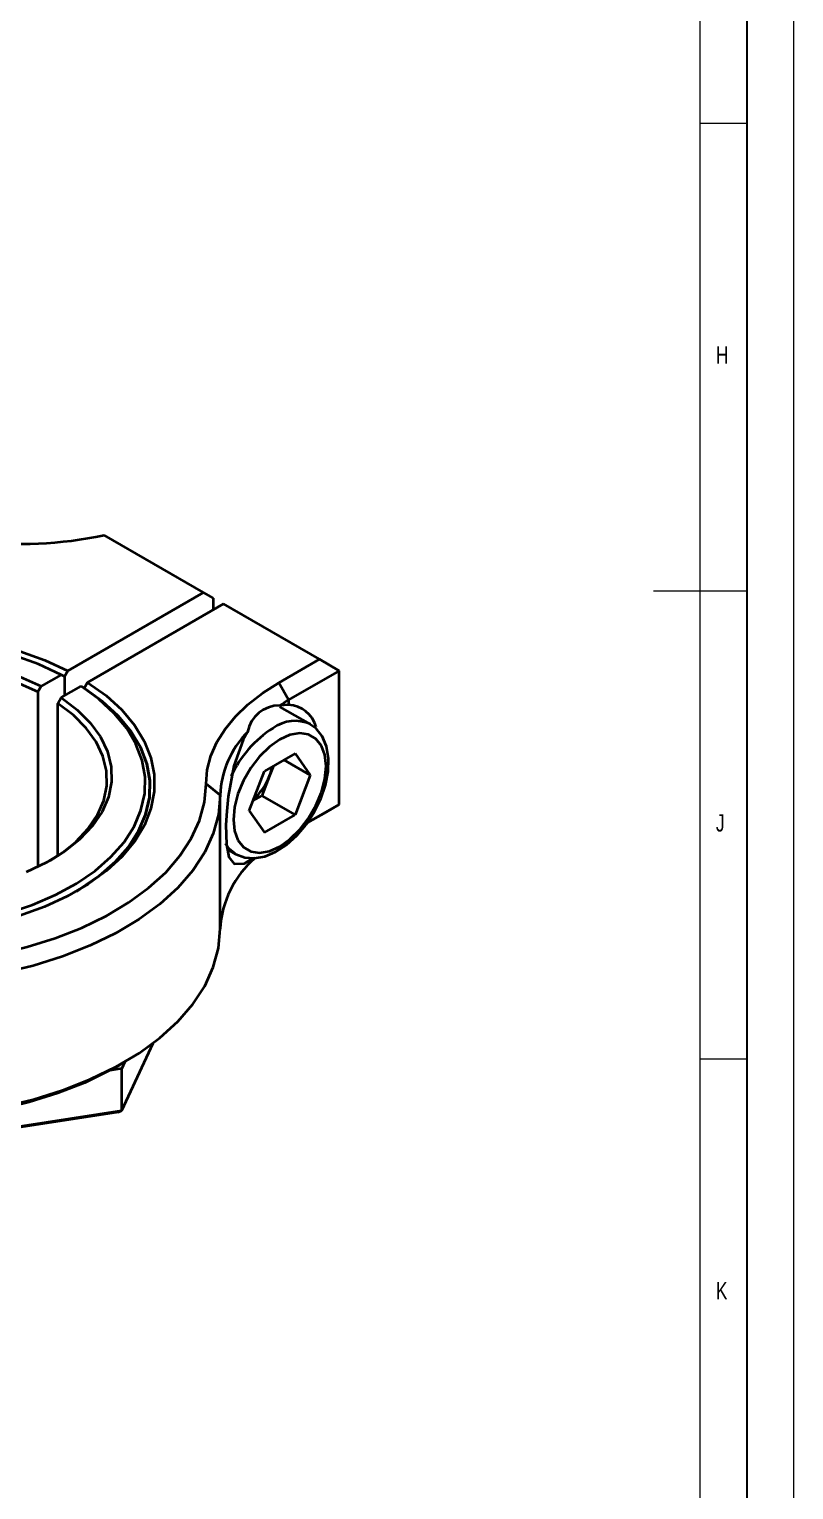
# Model space of a CAD drawing. Header units: millimetres. Extents: x 0 to 1189, y 0 to 841.
# Drawn here: x 1107.3 to 1189, y 324.5 to 480.6 of the extents above; entities that cross this region are included whole.
import ezdxf

# ---------------------------------------------------------------- set-up
doc = ezdxf.new("R2010")
doc.units = ezdxf.units.MM
doc.styles.add('SLDTEXTSTYLE4', font='TXT', dxfattribs={"width": 0.75})

msp = doc.modelspace()

# ---------------------------------------------------------------- linework, layer by layer
at = {"color": 7, "linetype": 'Continuous', "lineweight": 0}
for p, q in [((1189, 77.25), (1189, 841)), ((1179, 74.25), (1179, 831)), ((1184, 470.5), (1179, 470.5)), ((1184, 420.5), (1174, 420.5)), ((1184, 370.5), (1179, 370.5))]:
    msp.add_line(p, q, dxfattribs=at)
at = {"color": 7, "linetype": 'Continuous', "lineweight": 30}
msp.add_line((1184, 77.25), (1184, 836), dxfattribs=at)
at = {"color": 7, "linetype": 'Continuous', "lineweight": 40}
for p, q in [((1125.91, 420.37), (1115.27, 426.51)), ((1125.91, 420.37), (1111.38, 411.99)), ((1126.97, 419.76), (1125.91, 420.37)), ((1113.5, 410.76), (1128.03, 419.15)), ((1126.97, 418.54), (1126.97, 419.76)), ((1138.28, 413.23), (1128.03, 419.15)), ((1133.93, 410.72), (1138.28, 413.23)), ((1140.4, 412), (1138.28, 413.23)), ((1110.67, 411.58), (1108.55, 410.35)), ((1111.03, 411.38), (1110.67, 411.58)), ((1111.38, 411.99), (1111.03, 411.38)), ((1111.03, 411.38), (1111.03, 409.33)), ((1113.15, 410.15), (1113.5, 410.76)), ((1134.99, 408.88), (1133.93, 410.72)), ((1140.4, 412), (1134.99, 408.88)), ((1140.4, 397.71), (1140.4, 412)), ((1108.55, 410.35), (1108.19, 409.74)), ((1108.19, 409.74), (1108.19, 391.03)), ((1110.31, 408.51), (1110.67, 409.13)), ((1110.67, 409.13), (1112.8, 410.35)), ((1112.8, 410.35), (1113.15, 410.15)), ((1110.31, 392.23), (1110.31, 408.51)), ((1134.99, 408.37), (1134.04, 408.3)), ((1137.33, 406.28), (1134.07, 408.16)), ((1134.99, 408.88), (1134.99, 408.37)), ((1135.68, 403.16), (1132.4, 401.27)), ((1135.68, 403.16), (1137.31, 400.83)), ((1130.76, 397.05), (1132.4, 401.27)), ((1133.38, 401.83), (1132.96, 400.76)), ((1134.48, 402.47), (1137.31, 400.83)), ((1127.67, 398.7), (1126.17, 399.93)), ((1132.96, 400.76), (1132.14, 398.65)), ((1137.31, 400.83), (1135.68, 396.61)), ((1127.67, 384.41), (1127.67, 398.7)), ((1131.16, 398.09), (1132.14, 398.65)), ((1132.14, 398.65), (1135.68, 396.61)), ((1130.76, 397.05), (1132.4, 394.72)), ((1132.4, 394.72), (1135.68, 396.61)), ((1136.98, 395.74), (1140.4, 397.71)), ((1138.99, 396.9), (1136.98, 395.74)), ((1138.99, 396.9), (1140.4, 397.71)), ((1128.44, 392.93), (1129.33, 392.42)), ((1129.33, 392.42), (1129.19, 392.5)), ((1117.17, 365), (1120.51, 372.2)), ((1116.72, 369.75), (1117.42, 370.16)), ((1117.5, 370.21), (1117.17, 369.49)), ((1117.17, 369.49), (1115.89, 369.29)), ((1117.17, 365), (1117.17, 369.49)), ((1083.71, 359.82), (1117.17, 365)), ((1116.76, 364.83), (1083.86, 359.74)), ((1116.76, 364.83), (1117.17, 365))]:
    msp.add_line(p, q, dxfattribs=at)
at = {"color": 7, "linetype": 'Continuous', "lineweight": 40, "flags": 128}
for points in [[(1106.27, 414.09), (1108.93, 413.12), (1111.38, 411.99)], [(1110.67, 411.58), (1108.26, 412.69), (1105.65, 413.63)], [(1108.19, 409.74), (1106, 410.7)], [(1113.5, 410.76), (1115.47, 409.35), (1117.15, 407.81), (1118.52, 406.18), (1119.56, 404.47), (1120.27, 402.7), (1120.62, 400.9), (1120.63, 399.09), (1120.28, 397.28), (1119.59, 395.51), (1118.56, 393.8), (1117.2, 392.16), (1115.53, 390.63), (1113.57, 389.21), (1111.36, 387.92), (1108.9, 386.79), (1106.24, 385.82)], [(1106.31, 411.34), (1108.55, 410.35)], [(1126.17, 399.93), (1126.3, 401.42), (1126.69, 402.91), (1127.32, 404.36), (1128.2, 405.77), (1129.31, 407.12), (1130.64, 408.41), (1132.19, 409.61), (1133.93, 410.72)], [(1104.94, 386.08), (1107.61, 386.98), (1110.08, 388.05), (1112.32, 389.27), (1114.3, 390.63), (1116, 392.12), (1117.4, 393.7), (1118.48, 395.37), (1119.21, 397.1), (1119.61, 398.87), (1119.65, 400.65), (1119.33, 402.42), (1118.67, 404.16), (1117.68, 405.84), (1116.35, 407.45), (1114.72, 408.96), (1112.8, 410.35)], [(1110.67, 409.13), (1112.38, 407.84), (1113.79, 406.43), (1114.88, 404.93), (1115.63, 403.36), (1116.02, 401.75), (1116.06, 400.13), (1115.73, 398.51), (1115.06, 396.94), (1114.03, 395.42), (1112.69, 394), (1111.03, 392.68), (1109.1, 391.5), (1106.93, 390.47)], [(1113.15, 410.15), (1115.11, 408.73), (1116.78, 407.2), (1118.13, 405.56), (1119.15, 403.84), (1119.82, 402.07), (1120.14, 400.27), (1120.11, 398.45), (1119.71, 396.65), (1118.96, 394.89), (1117.87, 393.19), (1116.44, 391.57), (1114.71, 390.06), (1112.69, 388.67), (1112.3, 388.43)], [(1112.3, 388.43), (1112.69, 388.67), (1114.71, 390.06), (1116.44, 391.57), (1117.87, 393.19), (1118.96, 394.89), (1119.71, 396.65), (1120.11, 398.45), (1120.14, 400.27), (1119.82, 402.07), (1119.15, 403.84), (1118.13, 405.56), (1116.78, 407.2), (1115.11, 408.73), (1113.15, 410.15)], [(1109.47, 391.7), (1110.64, 392.45), (1112.25, 393.73), (1113.57, 395.13), (1114.57, 396.6), (1115.24, 398.14), (1115.56, 399.72), (1115.52, 401.31), (1115.14, 402.88), (1114.41, 404.41), (1113.36, 405.88), (1111.98, 407.25), (1110.31, 408.51)], [(1129.17, 392.55), (1129.34, 392.41), (1130.31, 392.04), (1131.35, 391.96), (1132.45, 392.16), (1133.6, 392.64), (1134.76, 393.39), (1135.86, 394.38), (1136.86, 395.56), (1137.73, 396.89), (1138.43, 398.31), (1138.93, 399.77), (1139.22, 401.22), (1139.27, 402.62), (1139.06, 403.91), (1138.58, 405.03), (1137.95, 405.82), (1137.3, 406.26)], [(1130.6, 405.45), (1130.15, 404.63), (1129.14, 401.85), (1128.52, 398.56), (1128.37, 397), (1128.29, 395.53), (1128.34, 393.43), (1128.61, 392.09), (1129.18, 391.36), (1130.26, 391.42), (1131.17, 391.98)], [(1134.04, 404.66), (1132.94, 403.88), (1131.89, 402.85), (1130.95, 401.63), (1130.17, 400.27), (1129.58, 398.85), (1129.21, 397.43), (1129.09, 396.08), (1129.21, 394.88), (1129.58, 393.89), (1130.17, 393.14), (1130.95, 392.69), (1131.89, 392.55), (1132.94, 392.73), (1134.04, 393.22), (1135.14, 394), (1136.19, 395.03), (1137.12, 396.25), (1137.91, 397.61), (1138.5, 399.03), (1138.86, 400.45), (1138.99, 401.8), (1138.86, 403), (1138.5, 403.99), (1137.91, 404.74), (1137.12, 405.19), (1136.19, 405.33), (1135.14, 405.15), (1134.04, 404.66)], [(1068.98, 386.29), (1071.53, 384.96), (1074.29, 383.79), (1077.25, 382.79), (1080.37, 381.97), (1083.62, 381.34), (1086.97, 380.91), (1090.37, 380.67), (1093.8, 380.63), (1097.21, 380.8), (1100.58, 381.17), (1103.86, 381.73), (1107.03, 382.49), (1110.05, 383.43), (1112.89, 384.54), (1115.51, 385.81), (1117.89, 387.23), (1120.02, 388.79), (1121.85, 390.46), (1123.38, 392.23), (1124.59, 394.08), (1125.46, 396), (1125.99, 397.95), (1126.17, 399.93)], [(1127.67, 398.7), (1127.48, 396.64), (1126.93, 394.6), (1126.02, 392.6), (1124.75, 390.66), (1123.16, 388.81), (1121.24, 387.06), (1119.02, 385.44), (1116.53, 383.96), (1113.79, 382.63), (1110.83, 381.46), (1107.68, 380.48), (1104.37, 379.69), (1100.93, 379.1), (1097.41, 378.72), (1093.85, 378.54), (1090.27, 378.58), (1086.71, 378.83), (1083.22, 379.28), (1079.82, 379.94), (1076.56, 380.8), (1073.47, 381.84), (1070.58, 383.07), (1067.92, 384.45)], [(1067.92, 370.16), (1070.58, 368.78), (1073.47, 367.55), (1076.56, 366.51), (1079.82, 365.65), (1083.22, 364.99), (1086.71, 364.54), (1090.27, 364.29), (1093.85, 364.25), (1097.41, 364.43), (1100.93, 364.81), (1104.37, 365.4), (1107.68, 366.19), (1110.83, 367.17), (1113.79, 368.34), (1116.53, 369.67), (1119.02, 371.15), (1121.24, 372.78), (1123.16, 374.52), (1124.75, 376.37), (1126.02, 378.31), (1126.93, 380.31), (1127.48, 382.35), (1127.67, 384.41)], [(1116.72, 369.75), (1115.85, 369.27), (1113.19, 367.98), (1110.31, 366.85), (1107.25, 365.9), (1104.03, 365.13), (1100.7, 364.56), (1097.28, 364.18), (1093.81, 364.01), (1090.33, 364.05), (1086.88, 364.29), (1083.49, 364.73), (1080.19, 365.37), (1077.02, 366.21), (1074.02, 367.22), (1071.21, 368.41), (1068.63, 369.75)]]:
    msp.add_lwpolyline(points, dxfattribs=at)
at = {"color": 8, "linetype": 'Continuous', "lineweight": 40, "flags": 128}
msp.add_lwpolyline([(1129.19, 392.5), (1128.65, 392.98), (1128.25, 393.55)], dxfattribs=at)
at = {"color": 7, "linetype": 'Continuous', "lineweight": 40}
for centre, radius, start, end in [((1106.55, 466.45), 40.88, 242.6693, 282.3154), ((1134.01, 404.83), 3.47, 89.5431, 169.6753), ((1146.28, 389.31), 22.59, 119.9774, 122.8264), ((1134.75, 405.05), 3.33, 16.8001, 85.8185), ((1137.73, 398.35), 10.06, 135.1255, 178.007), ((1127.55, 402.89), 5.81, 338.5437, 348.8463), ((1126.79, 403.13), 6.6, 312.053, 339.0174), ((1138.34, 383.85), 10.68, 130.235, 176.9955)]:
    msp.add_arc(centre, radius, start, end, dxfattribs=at)
at = {"color": 8, "linetype": 'Continuous', "lineweight": 40}
for centre, radius, start, end in [((1139.77, 395.74), 12.01, 122.4006, 155.448), ((1135.67, 402.68), 3.96, 65.3924, 126.158)]:
    msp.add_arc(centre, radius, start, end, dxfattribs=at)

# ---------------------------------------------------------------- texts
at = {"color": 7, "linetype": 'Continuous', "lineweight": 0, "char_height": 1.85, "attachment_point": 1, "style": 'SLDTEXTSTYLE4'}
for s, insert in [('H', (1180.67, 446.67)), ('J', (1180.67, 396.67)), ('K', (1180.67, 346.67))]:
    msp.add_mtext(s, dxfattribs=dict(at, insert=insert))

doc.saveas('drawing.dxf')
